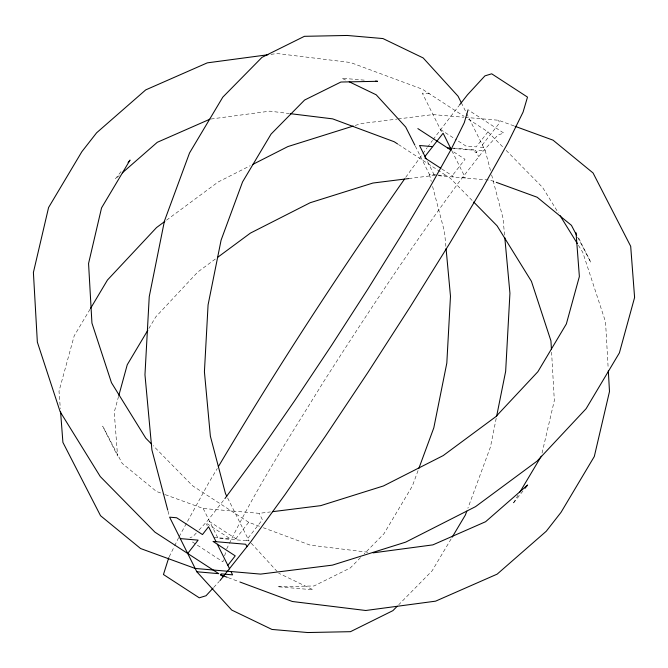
<?xml version="1.0" encoding="UTF-8"?>
<svg xmlns="http://www.w3.org/2000/svg" width="668" height="668" viewBox="0 0 668 668"><rect width="100%" height="100%" fill="white"/><g stroke="black" fill="none" stroke-linecap="round" stroke-linejoin="round"><path stroke-width="0.5" stroke-dasharray="3.34 2.5" d="M496.207 418.352L490.462 446.975L467.876 508.223M542.049 453.104L554.331 400.533L551.593 352.211M118.57 396.366L114.236 412.173L117.576 455.977L102.697 426.134L122.169 463.35L156.437 491.448L164.228 494.287M223.463 559.809L222.887 561.78L191.44 541.33M224.632 555.86L226.085 550.916M418.059 470.573L412.331 486.104L383.849 533.891L364.16 553.889M169.221 556.778L174.173 546.741M174.624 545.831L178.673 537.615M179.124 536.696L208.324 483.523L217.3 468.46M226.669 548.946L228.924 544.362M229.374 543.443C256.671 487.506 290.647 435.16 323.279 382.263C366.982 313.86 411.797 246.116 459.993 180.778L483.123 151.143L498.094 134.894L503.881 133.132L468.944 110.404M90.046 309.251L74.206 335.829L59.009 391.214L60.337 408.616M148.872 328.472L155.727 316.966L197.736 272.06L216.131 258.458M451.109 538.951L432.096 570.848L398.721 604.74M518.126 495.071L512.857 503.922L523.127 490.763M405.71 177.337L427.019 147.945M427.629 147.102L432.505 140.38M433.115 139.545L458.858 105.845M121.042 171.609L115.263 179.016L119.163 175.617M514.034 125.935L498.437 120.248L465.755 117.418L487.949 131.855L476.217 146.885L465.821 145.983L457.355 140.48M198.989 530.075L207.832 520.472L224.323 499.347M259.451 526.284L248.705 522.293L235.453 539.26L236.915 539.385L207.832 520.472M196.267 533.031L192.86 536.721L189.963 537.606M213.727 587.397L219.321 581.327M360.511 557.588L350.299 567.959L313.985 585.97L277.362 586.704L313.125 589.794L278.698 573.202M166.524 220.173L218.085 182.038L250.224 165.706M355.242 125.434L361.179 123.563L397.093 119.071M270.983 54.35L277.145 53.523L350.525 62.516L422.426 89.236L464.126 116.366M211.038 119.013L269.814 111.155L289.378 113.56M398.12 118.946L432.998 114.587L463.767 117.251M408.791 178.556L434.409 175.35L437.456 175.617M165.205 494.646L203.181 508.498L259.201 513.341L270.473 511.93M438.467 175.701L490.429 180.193L495.297 181.972M364.252 80.152L341.774 78.206L347.352 80.895M429.365 93.754L422.31 93.144L442.174 132.982M483.649 147.528L480.526 147.252L499.672 122.728L498.437 120.248M453.522 148.096L473.896 149.857L473.178 150.768L476.234 152.755L478.204 150.233L485.302 150.843L490.579 170.899M451.585 148.279L475.549 150.35L478.739 156.755M415.312 146.092L429.39 174.331L436.989 174.991M437.949 175.074L446.6 175.818L450.282 178.214L472.952 201.277M462.765 177.22L465.162 177.429L465.404 178.097M213.985 537.406L230.251 538.809L205.886 522.96L207.23 525.658M203.181 508.498L218.06 538.341L249.156 540.93L246.417 540.212L262.39 519.746L259.201 513.341M367.926 552.236L310.253 545.163L263.359 527.737M228.239 577.67L238.927 581.644M440.421 129.458L456.503 139.929M441.79 168.937L453.255 176.394L451.802 176.268L465.045 159.301L451.835 150.701L464.16 175.433M398.437 144.497L446.6 175.818M248.705 522.293L192.609 485.803L153.114 445.639M487.949 131.855L503.255 147.428M506.177 150.392L542.625 187.466L558.348 212.867M251.26 543.234L277.997 572.434M578.396 245.281L582.738 252.287L605.542 321.892L608.197 368.669M577.611 237.14L590.913 262.557L577.887 236.439M461.304 102.713L466.13 112.399M466.573 113.276L485.302 150.843M427.52 161.531L434.409 175.35M227.654 497.977L248.813 540.42M491.64 174.916L502.987 218.044L504.607 235.554M429.39 174.331L431.252 181.395M432.58 186.439L444.537 231.854L445.882 246.392M168.01 511.137L169.33 516.155"/><path stroke-width="1" d="M496.625 416.306L505.659 371.325L509.935 293.244L504.799 237.616M118.846 395.381L127.246 364.753L147.82 330.243M468.068 109.836L464.285 122.678L451.184 149.248L429.658 187.741L401.176 235.528L367.676 289.361L331.445 345.556L294.947 400.299L260.679 449.856L224.941 498.562M418.769 468.627L433.808 427.846L446.817 363.083L450.482 296.233L446.065 248.471M466.807 511.137L465.371 515.028L452.169 537.181M168.77 557.696L163.451 574.522L199.264 597.81L206.028 595.747L213.025 588.157M90.581 308.365L107.473 280.009L156.546 227.554L164.862 221.4M218.352 466.681C276.594 368.402 339.152 272.711 404.532 179.041M519.712 492.416L541.339 456.135M128.106 162.566L130.035 160.095L101.553 207.882L88.56 263.493L91.942 323.12L111.464 382.706L145.799 438.2L151.653 444.145M459.467 105.06L467.441 94.856L484.926 75.868L491.69 73.806L527.503 97.102L523.077 112.099L507.78 143.136L482.63 188.1L449.364 243.92L410.236 306.796L367.909 372.452L325.274 436.396L285.244 494.278L250.533 542.157L220.022 580.567M424.982 156.454L443.118 133.224L451.418 149.866M187.7 553.471L198.112 540.136L180.285 538.6M223.513 576.768L220.465 574.781L221.175 573.87L232.589 574.856L230.936 571.541M227.838 565.337L235.236 555.868L213.042 541.431L245.724 544.261L246.96 546.741M525.056 488.3L527.62 485.01L485.594 521.725L432.881 544.871L373.078 552.862M397.268 606.218L392.918 610.635L350.491 631.678L307.714 632.538L271.943 629.44L231.729 610.059L196.818 571.766L169.597 517.157L176.653 517.767L202.471 534.559L208.591 526.726L216.048 541.69M122.269 172.895L157.297 142.292L210.011 119.154M217.81 257.222L250.416 233.099L310.169 202.73L372.928 183.04L408.791 178.556M252.98 164.311L287.875 146.576L353.255 126.052M267.901 54.759L207.289 62.859L145.716 89.896L96.618 132.79L81.847 151.703L48.58 207.523L33.4 272.477L37.35 342.125L60.153 411.738L100.267 476.551L154.943 532.162L218.737 573.662L196.818 571.766M272.519 511.68L320.682 505.651L383.44 485.962L443.193 455.593L495.865 416.632L537.874 371.725L566.355 323.938L579.373 276.519L576.033 232.714M375.491 81.12L377.537 81.296L340.914 82.03L304.6 100.041L271.049 134.109L242.567 181.896L221.091 240.154L208.074 304.917L204.416 371.767L210.362 436.146L225.5 493.669L226.769 496.215M432.647 146.634L419.529 145.507L426.134 158.75M447.568 147.929L450.583 148.187M290.413 113.685L332.631 118.862L394.187 141.733L397.585 143.946M515.011 126.294L553.037 140.163L593.067 172.979L630.692 246.3L634.6 297.477L619.403 352.863L586.128 408.682L537.055 461.137L475.524 506.653L405.726 542.115L332.422 565.128L260.603 574.104L195.165 568.443L140.572 548.528L100.534 515.713L62.909 442.391L60.571 411.688M496.266 182.331L537.164 197.244L571.441 225.341L576.659 235.328M220.465 574.781L227.27 577.311M239.895 582.003L292.367 601.501L365.747 610.494L435.603 601.158L497.176 574.121L546.274 531.235L561.045 512.314L594.311 456.495L609.492 391.54L608.314 370.748M349.214 81.788L376.201 94.798L405.71 127.054L414.853 145.165M417.851 128.598L450.983 150.15M424.831 157.907L440.922 168.369M473.687 202.02L497.092 225.826L531.427 281.311L550.95 340.905L551.417 349.13M559.968 215.497L577.319 243.528M461.304 102.713L458.073 96.234L423.17 57.941L382.956 38.56L347.185 35.462L304.408 36.322L261.981 57.364L222.803 97.152L189.528 152.972L164.437 221.024L149.24 296.675L144.964 374.756L151.912 449.956L167.751 510.135M217.309 544.203L229.633 568.936"/></g></svg>
